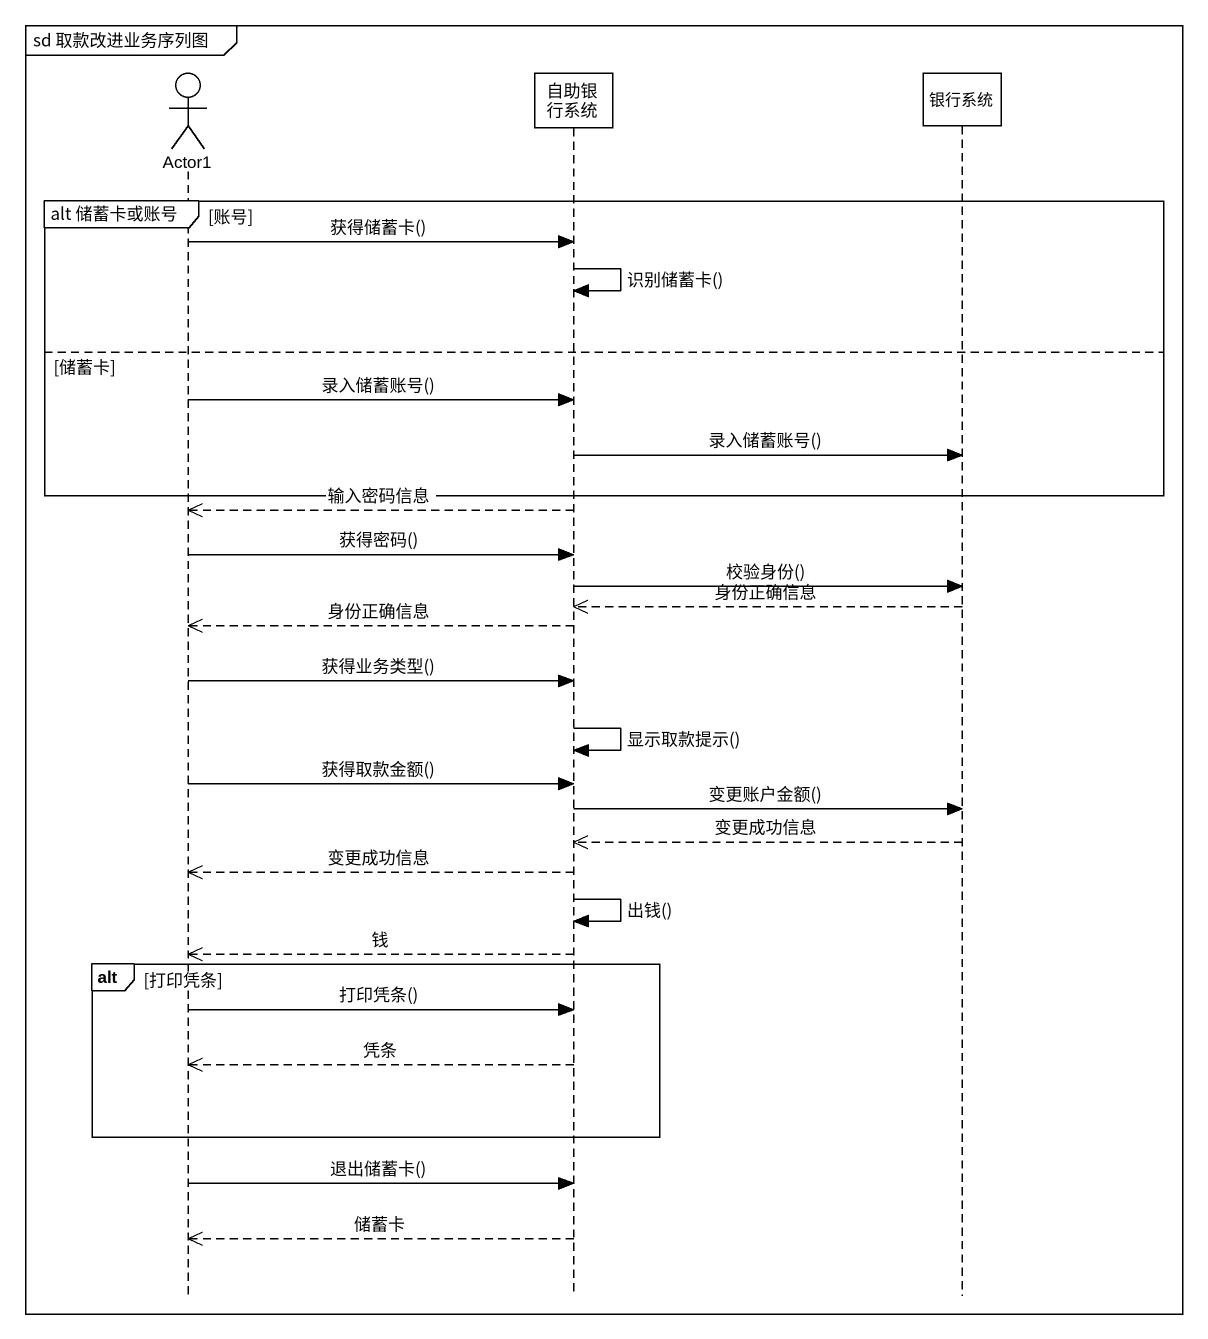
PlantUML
@startuml
mainframe sd 取款改进业务序列图
hide footbox
actor Actor1
participant 自助银行系统
participant 银行系统

group alt 储蓄卡或账号 [账号]
  Actor1 -> 自助银行系统 : 获得储蓄卡()
  自助银行系统 -> 自助银行系统 : 识别储蓄卡()
else 储蓄卡
  Actor1 -> 自助银行系统 : 录入储蓄账号()
  自助银行系统 -> 银行系统 : 录入储蓄账号()
end
自助银行系统 -->> Actor1 : 输入密码信息
Actor1 -> 自助银行系统 : 获得密码()
自助银行系统 -> 银行系统 : 校验身份()
银行系统 -->> 自助银行系统 : 身份正确信息
自助银行系统 -->> Actor1 : 身份正确信息
Actor1 -> 自助银行系统 : 获得业务类型()
自助银行系统 -> 自助银行系统 : 显示取款提示()
Actor1 -> 自助银行系统 : 获得取款金额()
自助银行系统 -> 银行系统 : 变更账户金额()
银行系统 -->> 自助银行系统 : 变更成功信息
自助银行系统 -->> Actor1 : 变更成功信息
自助银行系统 -> 自助银行系统 : 出钱()
自助银行系统 -->> Actor1 : 钱
alt 打印凭条
  Actor1 -> 自助银行系统 : 打印凭条()
  自助银行系统 -->> Actor1 : 凭条
end
Actor1 -> 自助银行系统 : 退出储蓄卡()
自助银行系统 -->> Actor1 : 储蓄卡
@enduml
